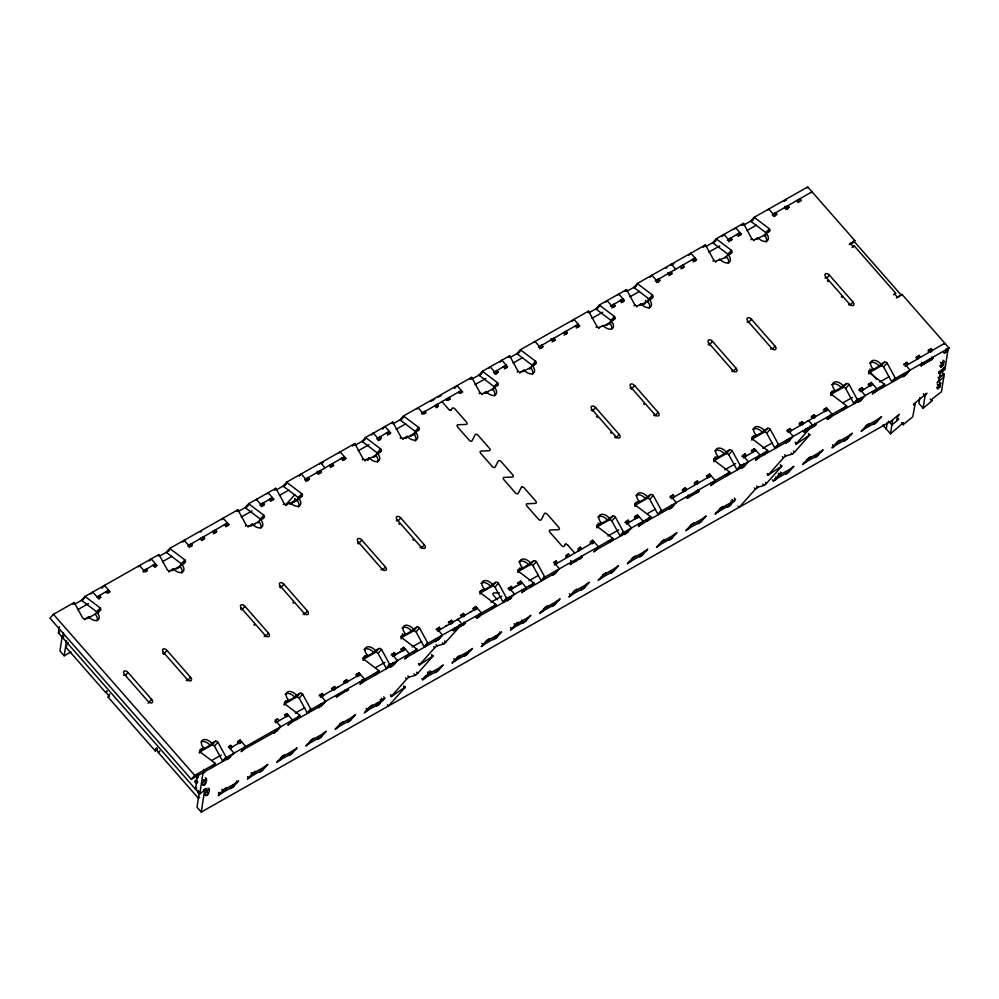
<?xml version="1.0" encoding="UTF-8"?>
<svg xmlns="http://www.w3.org/2000/svg" width="999" height="999" viewBox="0 0 999 999"><rect width="100%" height="100%" fill="white"/><g stroke="black" fill="none" stroke-linecap="round" stroke-linejoin="round"><path stroke-width="1.5" d="M796.24 444.168L810.039 434.64L794.48 452.235C791.82 455.894 786.126 454.22 783.466 457.892L768.031 475.149L781.992 465.934L766.433 483.516C763.773 487.175 758.091 485.514 755.431 489.16L739.173 507.292L738.111 506.093M897.439 416.745L899.237 414.348L890.521 421.541L201.249 812.062L204.508 790.983L206.318 788.586L199.738 794.018L58.429 632.904L59.378 626.773M62.275 635.888L59.94 650.961L64.186 655.794L70.966 651.947M63.911 636.725L62.725 637.374M62.675 637.737L63.449 632.692M64.186 655.794L66.521 640.721M67.47 642.594L66.259 642.419L67.67 644.03L68.132 642.732M66.808 645.791L65.572 646.815L105.607 692.457L106.918 690.921M157.405 748.975L155.295 750.948L108.192 697.24L108.516 695.167L109.753 694.143M155.295 750.948L155.619 748.863L156.855 747.851M199.638 797.239L198.401 798.251L158.366 752.609L159.678 751.073M197.627 782.392L196.391 783.416L194.98 781.792L196.378 779.744M198.302 777.16L197.228 778.046L195.916 775.724M196.728 788.161L195.554 788.823M195.504 789.185L197.727 774.774M200.312 792.844L199.076 793.868L197.665 792.257L198.439 790.709M199.338 792.17L197.015 807.229L201.249 812.062M199.738 794.018L202.822 774.075L205.245 771.378L203.546 769.442M886.25 428.958L887.249 422.477M882.854 425.112L890.496 433.791L892.656 419.78M896.79 420.891L897.589 415.709M901.448 422.777L903.133 424.712L903.458 422.627L890.496 433.791M919.779 397.664L918.893 403.371L923.126 408.204L931.93 400.936L932.254 398.863L941.495 391.683L944.18 374.363L941.595 371.765M923.126 408.204L925.086 395.579L926.897 393.181L913.735 404.046L913.573 405.082L915.209 403.721L912.736 416.783L903.133 424.712M936.6 387.437L937.661 388.648L938.198 385.189L940.658 383.141L939.597 381.943M938.81 381.243L940.409 370.866M940.658 383.141L940.121 386.65L939.072 385.402M942.969 360.214L944.03 361.413L943.481 364.922L942.432 363.673M938.885 372.24L939.984 373.614L944.917 369.543L947.839 350.674L946.14 348.738M938.211 385.139L940.571 383.079M449.612 409.965A2.198 1.311 41.9 0 0 450.149 410.152A2.185 1.311 42.2 0 0 451.161 410.027A2.198 1.311 41.9 0 0 451.411 409.727L452.147 408.304A2.173 1.299 41.9 0 1 454.995 408.991L466.421 422.015A2.173 1.299 41.9 0 1 466.271 424.413L457.717 424.775A2.173 1.299 41.9 0 0 457.729 427.147L469.155 440.172A2.173 1.299 41.9 0 0 472.015 440.859L475.224 434.615A2.173 1.299 41.9 0 1 475.636 434.29L476.173 434.24A2.173 1.299 41.9 0 1 478.084 435.314L489.498 448.339A2.173 1.299 41.9 0 1 489.348 450.736L480.956 451.061A2.173 1.299 41.9 0 0 480.806 453.459L492.307 466.57A2.173 1.299 41.9 0 0 495.092 467.17L498.301 460.939A2.173 1.299 41.9 0 1 500.986 461.451L512.587 474.65A2.173 1.299 41.9 0 1 513.136 475.549L513.249 476.123A2.173 1.299 41.9 0 1 512.425 477.047L504.033 477.385A2.173 1.299 41.9 0 0 503.533 479.295L515.309 492.794A2.173 1.299 41.9 0 0 518.169 493.494L521.378 487.25A2.173 1.299 41.9 0 1 522.739 486.938L523.688 487.437A2.173 1.299 41.9 0 1 524.238 487.937L535.664 500.961A2.173 1.299 41.9 0 1 535.514 503.359L526.723 503.808A2.173 1.299 41.9 0 0 526.972 506.093L538.386 519.118A2.173 1.299 41.9 0 0 541.158 519.917L544.455 513.561A2.173 1.299 41.9 0 1 547.315 514.26L558.816 527.372A2.173 1.299 41.9 0 1 558.591 529.67L550.199 530.007A2.173 1.299 41.9 0 0 550.049 532.405L561.475 545.429A2.173 1.299 41.9 0 0 564.123 546.328L565.059 544.692A2.16 1.299 42.3 0 1 566.296 544.268M458.816 627.709L445.729 642.132C443.069 645.791 437.387 644.118 434.727 647.777L419.293 665.034L433.254 655.819L417.694 673.401C415.035 677.06 409.353 675.424 406.68 679.058L391.121 696.653L405.219 687.137L403.671 686.013M293.831 502.397L296.166 499.512L289.972 503.733M432.779 656.58L431.73 655.369M459.19 624.725L460.252 625.936L461.988 624L457.754 619.168L456.993 620.017M97.253 612.812A2.173 1.299 41.9 0 0 96.666 611.813L82.005 600.724A2.173 1.299 41.9 0 1 81.556 600.287L85.027 596.403A2.173 1.299 41.9 0 0 85.489 596.84L100.15 607.929A2.173 1.299 41.9 0 1 100.387 610.214L96.891 612.2A7.592 4.545 41.9 0 1 97.74 620.154A7.592 4.545 41.9 0 1 88.699 616.833L85.19 618.818A2.173 1.299 41.9 0 1 82.617 617.869L74.538 603.034A2.173 1.299 41.9 0 0 74.176 602.547L53.434 614.31L49.95 618.194L191.259 779.295L230.569 757.03M72.877 604.008L74.176 602.547M73.664 604.008L74.538 603.034M82.005 600.724L85.489 596.84M90.884 594.105L92.745 592.032L158.903 554.545A2.173 1.299 41.9 0 1 159.266 555.032L167.345 569.867A2.173 1.299 41.9 0 0 169.93 570.816L173.426 568.831A7.592 4.545 41.9 0 0 182.467 572.152A7.592 4.545 41.9 0 0 181.618 564.185L185.127 562.2A2.173 1.299 41.9 0 0 184.877 559.927L170.217 548.826A2.173 1.299 41.9 0 1 169.755 548.401L166.284 552.285A2.173 1.299 41.9 0 0 166.733 552.709L181.393 563.811A2.173 1.299 41.9 0 1 182.03 564.972M101.823 588.324L104.433 585.402L110.09 591.858L107.755 593.181L106.344 591.57M97.577 597.477L99.326 595.541L100.737 597.152L99.001 599.088M106.356 592.832L108.679 590.247L96.99 596.865M84.328 619.792L85.19 618.818M86.963 618.768L88.699 616.833M96.666 611.813L100.15 607.929M88.137 618.106L95.142 614.135L96.891 612.2M138.349 566.833L139.51 565.534L145.155 571.977L147.49 570.654L146.079 569.043L143.469 571.965M97.777 613.124L100.387 610.214M149.45 560.864L151.199 558.916L156.843 565.359L155.107 567.307M142.869 571.341L155.432 563.748L153.396 566.008M158.391 556.006L159.266 555.032M166.733 552.709L170.217 548.826M184.091 540.397L189.96 546.59L192.308 545.267L190.896 543.656L188.936 545.841M182.567 542.095L184.665 540.559M187.687 545.953L227.522 522.914L225.2 525.499M189.098 547.564L189.96 546.59M191.433 546.241L192.308 545.267M168.843 572.027L169.93 570.816M199.962 538.998L200.824 538.036L202.235 539.647L204.583 538.324L203.159 536.7L200.924 538.985M173.426 568.831L171.691 570.766L179.87 566.133L181.618 564.185M201.373 540.609L202.235 539.647M181.393 563.811L184.877 559.927M203.059 540.022L204.583 538.324M223.064 518.319L228.933 524.525L227.622 525.973M223.277 518.069L221.753 519.78M183.379 564.148L185.127 562.2M213.287 532.042L215.247 529.857L216.658 531.468L215.347 532.929M213.449 533.766L216.658 531.468M236.738 511.038L237.837 509.827A2.173 1.299 41.9 0 1 238.187 510.314L246.266 525.149A2.173 1.299 41.9 0 0 248.851 526.098L252.36 524.113A7.592 4.545 41.9 0 0 261.388 527.435A7.592 4.545 41.9 0 0 260.539 519.48L264.048 517.494A2.173 1.299 41.9 0 0 263.798 515.209L249.138 504.12A2.173 1.299 41.9 0 1 248.689 503.683L245.205 507.567A2.173 1.299 41.9 0 0 245.654 508.004L260.314 519.093A2.173 1.299 41.9 0 1 260.839 519.917M224.313 525.199L225.175 524.238L226.598 525.849L228.933 524.525M237.312 511.288L238.187 510.314M225.724 526.81L226.598 525.849M245.654 508.004L249.138 504.12M256.181 499.55L275.799 488.311A2.173 1.299 41.9 0 1 276.161 488.811L284.24 503.633A2.173 1.299 41.9 0 0 286.813 504.582L290.322 502.597A7.592 4.545 41.9 0 0 299.363 505.919A7.592 4.545 41.9 0 0 298.514 497.964L302.01 495.979A2.173 1.299 41.9 0 0 301.773 493.706L287.113 482.604A2.173 1.299 41.9 0 1 286.651 482.167L283.167 486.051A2.173 1.299 41.9 0 0 283.629 486.488L298.289 497.589A2.173 1.299 41.9 0 1 298.951 499.075M261.014 505.007L262.974 502.822L264.385 504.433L262.05 505.756L256.393 499.313L255.744 500.037M266.995 493.906L268.082 492.682L273.738 499.138L272.864 500.099M259.765 505.119L272.327 497.527L270.005 500.112M274.275 490.01L275.799 488.311M275.075 490.022L276.161 488.811M261.176 506.73L262.05 505.756M263.087 505.881L264.385 504.433M245.392 526.123L246.266 525.149M269.118 499.812L269.992 498.851L271.403 500.462L273.738 499.138M283.629 486.488L287.113 482.604M270.529 501.423L271.403 500.462M247.977 527.072L248.851 526.098M252.36 524.113L250.612 526.048L258.791 521.416L260.539 519.48M260.314 519.093L263.798 515.209M299.25 476.111L301.211 473.926L306.855 480.369L309.203 479.045L307.779 477.435L305.394 480.107M262.737 518.943L264.048 517.494M123.676 675.474L124.538 674.5A3.259 1.948 41.9 0 1 124.176 671.091A3.259 1.948 41.9 0 1 128.047 672.514L151.598 699.362A3.259 1.948 41.9 0 1 151.973 702.784A3.259 1.948 41.9 0 1 148.089 701.36L124.538 674.5M125.437 675.424L128.047 672.514M304.57 479.732L344.405 456.68L342.095 459.265M283.366 504.607L284.24 503.633M319.705 463.973L320.691 462.887L324.925 467.719L324.163 468.568M305.994 481.343L306.855 480.369M285.402 505.169L294.83 494.655M307.455 480.981L308.104 480.257M308.329 480.019L309.203 479.045M285.951 505.556L286.813 504.582M316.845 472.777L317.719 471.803M317.445 473.051L320.055 470.479L321.466 472.09L320.604 473.064M318.269 474.388L321.466 472.09M298.289 497.589L301.773 493.706M289.76 503.871L296.765 499.9L298.514 497.964M339.086 453.059L340.172 451.848L345.829 458.291L344.305 459.99M300.274 497.914L302.01 495.979M329.957 466.058L332.143 463.636L333.554 465.247L332.679 466.221M162.637 653.396L163.511 652.422A3.259 1.948 41.9 0 1 163.137 649.013A3.259 1.948 41.9 0 1 167.02 650.436L190.559 677.297A3.259 1.948 41.9 0 1 190.934 680.706A3.259 1.948 41.9 0 1 187.063 679.283L163.511 652.422M330.344 467.544L333.554 465.247M163.536 654.32L167.02 650.436M352.547 446.029L353.196 445.304M353.421 445.054L354.72 443.606A2.173 1.299 41.9 0 1 355.082 444.093L363.161 458.916A2.173 1.299 41.9 0 0 365.746 459.865L369.243 457.879A7.592 4.545 41.9 0 0 378.284 461.201A7.592 4.545 41.9 0 0 377.435 453.246L380.931 451.261A2.173 1.299 41.9 0 0 380.694 448.988L366.034 437.887A2.173 1.299 41.9 0 1 365.572 437.45L362.1 441.333A2.173 1.299 41.9 0 0 362.55 441.77L377.21 452.872A2.173 1.299 41.9 0 1 377.834 454.033M341.208 458.978L342.07 458.004L343.481 459.615L345.829 458.291M354.208 445.067L355.082 444.093M342.62 460.589L343.481 459.615M362.55 441.77L366.034 437.887M373.077 433.329L392.694 422.09A2.173 1.299 41.9 0 1 393.057 422.577L401.136 437.412A2.173 1.299 41.9 0 0 403.708 438.361L407.217 436.363A7.592 4.545 41.9 0 0 416.258 439.685A7.592 4.545 41.9 0 0 415.397 431.73L418.906 429.745A2.173 1.299 41.9 0 0 418.668 427.472L403.996 416.371A2.173 1.299 41.9 0 1 403.546 415.934L400.062 419.817A2.173 1.299 41.9 0 0 400.524 420.254L415.184 431.356A2.173 1.299 41.9 0 1 415.834 433.004M371.553 435.027L372.202 434.29M377.697 439.023L379.87 436.588L381.281 438.199L378.946 439.523L373.289 433.079L372.639 433.816M382.592 429.133L383.241 428.396M383.454 428.159L384.977 426.461L390.634 432.904L389.548 434.115M376.66 438.886L389.223 431.293L387.187 433.554M391.82 423.064L392.694 422.09M392.182 423.551L393.057 422.577M378.072 440.497L378.946 439.523M379.545 440.147L380.194 439.41M380.407 439.173L381.281 438.199M362.287 459.89L363.161 458.916M386.014 433.591L386.888 432.617L388.299 434.228L390.634 432.904M400.524 420.254L403.996 416.371M387.425 435.202L388.299 434.228M364.872 460.839L365.746 459.865M148.114 703.246L151.598 699.362M367.882 460.227A7.592 4.545 41.9 0 1 367.507 459.827L369.243 457.879M377.21 452.872L380.694 448.988M416.945 408.991L418.106 407.692L423.751 414.135L426.086 412.812L424.675 411.201L422.065 414.11M367.507 459.827L375.686 455.194L377.435 453.246M379.408 452.959L380.931 451.261M240.572 609.24L241.433 608.279A3.259 1.948 41.9 0 1 241.071 604.87A3.259 1.948 41.9 0 1 244.942 606.293L268.494 633.141A3.259 1.948 41.9 0 1 268.856 636.55A3.259 1.948 41.9 0 1 264.985 635.127L241.433 608.279M241.683 609.927L244.942 606.293M421.466 413.499L461.301 390.447L458.978 393.044M400.262 438.374L401.136 437.412M186.189 680.244L187.063 679.283M402.847 439.323L403.708 438.361M187.3 680.931L190.559 677.297M407.217 436.363L405.482 438.311L413.661 433.678L415.397 431.73M435.04 406.293L436.95 404.245L438.361 405.856L436.625 407.804M415.184 431.356L418.668 427.472M454.458 388.536L457.067 385.614L462.712 392.058L460.377 393.381L458.966 391.77M417.819 430.956L418.906 429.745M445.929 399.575L446.69 398.726L448.101 400.337L450.449 399.013L449.026 397.402L446.416 400.324M279.533 587.175L280.407 586.201A3.259 1.948 41.9 0 1 280.032 582.792A3.259 1.948 41.9 0 1 283.903 584.215L307.455 611.063A3.259 1.948 41.9 0 1 307.829 614.472A3.259 1.948 41.9 0 1 303.958 613.049L280.407 586.201M280.644 587.849L283.903 584.215M470.092 379.071L471.615 377.372A2.173 1.299 41.9 0 1 471.978 377.859L480.057 392.694A2.173 1.299 41.9 0 0 482.629 393.643L486.138 391.658A7.592 4.545 41.9 0 0 495.179 394.98A7.592 4.545 41.9 0 0 494.318 387.013L497.827 385.027A2.173 1.299 41.9 0 0 497.589 382.754L482.917 371.653A2.173 1.299 41.9 0 1 482.467 371.228L478.983 375.112A2.173 1.299 41.9 0 0 479.445 375.537L494.105 386.638A2.173 1.299 41.9 0 1 494.767 388.136M470.891 379.071L471.978 377.859M479.445 375.537L482.917 371.653M489.023 368.144L490.184 366.858L495.841 373.301L498.176 371.978L496.765 370.367L494.368 373.027M500.137 362.175L501.873 360.227L507.529 366.67L506.218 368.132M493.556 372.652L506.118 365.06L504.083 367.332M508.503 357.068L509.59 355.856A2.173 1.299 41.9 0 1 509.94 356.343L518.019 371.178A2.173 1.299 41.9 0 0 520.604 372.127L524.113 370.142A7.592 4.545 41.9 0 0 533.154 373.464A7.592 4.545 41.9 0 0 532.292 365.509L535.801 363.524A2.173 1.299 41.9 0 0 535.564 361.238L520.891 350.149A2.173 1.299 41.9 0 1 520.442 349.712L516.958 353.596A2.173 1.299 41.9 0 0 517.407 354.033L532.08 365.122A2.173 1.299 41.9 0 1 532.654 366.121M509.078 357.317L509.94 356.343M494.967 374.263L495.841 373.301M496.216 374.163L498.176 371.978M479.183 393.668L480.057 392.694M502.909 367.357L503.771 366.383L505.194 367.994L507.529 366.67M264.123 636.101L264.985 635.127M517.407 354.033L520.891 350.149M504.32 368.968L505.194 367.994M481.768 394.617L482.629 393.643M265.235 636.775L268.494 633.141M484.84 393.107L486.138 391.658M494.105 386.638L497.589 382.754M534.128 342.432L534.989 341.471L540.646 347.914L542.981 346.591L541.57 344.98L539.61 347.165M485.427 393.019L492.582 388.961L494.318 387.013M496.965 386.001L497.827 385.027M357.455 543.019L358.329 542.045A3.259 1.948 41.9 0 1 357.967 538.636A3.259 1.948 41.9 0 1 361.838 540.059L385.389 566.908A3.259 1.948 41.9 0 1 385.751 570.317A3.259 1.948 41.9 0 1 381.88 568.893L358.329 542.045M358.354 543.943L361.838 540.059M538.361 347.265L578.196 324.225L575.874 326.81M517.157 372.152L518.019 371.178M539.772 348.876L540.646 347.914M303.084 614.023L303.958 613.049M541.683 348.039L542.981 346.591M519.73 373.102L520.604 372.127M304.195 614.71L307.455 611.063M523.026 371.353L522.889 371.79M523.239 371.116L524.113 370.142M550.636 340.322L551.51 339.348M551.835 340.135L553.846 338.024L555.257 339.635L553.958 341.084M552.047 341.933L555.257 339.635M532.08 365.122L535.564 361.238M523.901 371.216L530.556 367.445L532.292 365.509M572.215 321.328L572.877 320.604M573.089 320.367L573.963 319.393L579.607 325.836L578.309 327.285M534.278 365.222L535.801 363.524M563.96 333.366L565.921 331.181L567.332 332.792L566.033 334.24M396.428 520.941L397.29 519.967A3.259 1.948 41.9 0 1 396.928 516.558A3.259 1.948 41.9 0 1 400.799 517.981L424.35 544.83A3.259 1.948 41.9 0 1 424.725 548.251A3.259 1.948 41.9 0 1 420.841 546.828L397.29 519.967M564.123 335.09L567.332 332.792M398.189 520.891L400.799 517.981M587.637 312.113L588.511 311.139A2.173 1.299 41.9 0 1 588.861 311.638L596.94 326.461A2.173 1.299 41.9 0 0 599.525 327.41L603.034 325.424A7.592 4.545 41.9 0 0 612.075 328.746A7.592 4.545 41.9 0 0 611.213 320.791L614.722 318.806A2.173 1.299 41.9 0 0 614.485 316.533L599.812 305.432A2.173 1.299 41.9 0 1 599.363 304.995L595.879 308.878A2.173 1.299 41.9 0 0 596.328 309.315L611.001 320.417A2.173 1.299 41.9 0 1 611.513 321.228M574.987 326.523L575.861 325.549L577.272 327.16L579.607 325.836M587.999 312.6L588.861 311.638M576.398 328.134L577.272 327.16M596.328 309.315L599.812 305.432M201.211 748.963A7.592 4.545 41.9 0 0 201.885 749.812L203.634 747.864A7.592 4.545 41.9 0 1 202.772 739.909A7.592 4.545 41.9 0 1 211.813 743.231L215.322 741.246A2.173 1.299 41.9 0 1 217.907 742.195L225.986 757.03A2.173 1.299 41.9 0 0 226.336 757.517L222.852 761.4A2.173 1.299 41.9 0 1 222.502 760.913L214.423 746.078A2.173 1.299 41.9 0 0 211.838 745.129L199.176 752.309M199.5 753.096L200.362 752.135A2.173 1.299 41.9 0 1 200.125 749.849L203.634 747.864M605.631 302.247L607.08 300.624L612.737 307.068L615.072 305.744L613.661 304.133L611.912 306.081M201.885 749.812L210.077 745.179L211.813 743.231M211.838 745.129L215.322 741.246M617.607 295.292L618.768 294.006L624.425 300.449L622.901 302.148M214.423 746.078L217.907 742.195M610.451 306.431L623.001 298.838L620.978 301.099M624.962 291.333L626.485 289.635A2.173 1.299 41.9 0 1 626.835 290.122L634.914 304.945A2.173 1.299 41.9 0 0 637.499 305.894L641.008 303.908A7.592 4.545 41.9 0 0 650.049 307.23A7.592 4.545 41.9 0 0 649.188 299.275L652.697 297.29A2.173 1.299 41.9 0 0 652.447 295.017L637.787 283.916A2.173 1.299 41.9 0 1 637.337 283.479L633.853 287.362A2.173 1.299 41.9 0 0 634.303 287.799L648.975 298.901A2.173 1.299 41.9 0 1 649.625 300.237M625.973 291.096L626.835 290.122M611.863 308.042L612.737 307.068M613.761 307.205L615.072 305.744M596.078 327.435L596.94 326.461M619.805 301.136L620.666 300.162L622.077 301.773L624.425 300.449M191.259 779.295L194.73 775.411L215.484 763.661A2.173 1.299 41.9 0 0 215.035 763.224L200.362 752.135M381.006 569.867L381.88 568.893M634.303 287.799L637.787 283.916M621.216 302.747L622.077 301.773M598.651 328.384L599.525 327.41M382.779 569.83L385.389 566.908M602.272 326.273L603.034 325.424M611.001 320.417L614.485 316.533M650.149 277.185L650.799 276.448M651.023 276.211L651.885 275.237L657.542 281.681L659.877 280.357L658.466 278.746L656.293 281.169M228.996 747.314L230.732 745.379L232.155 746.99L230.407 748.925M602.822 326.498L609.477 322.727L611.213 320.791M215.035 763.224L211.551 767.107A2.173 1.299 41.9 0 1 212 767.544L215.484 763.661M613.423 320.254L614.722 318.806M237.475 742.994L240.085 740.072L245.742 746.515L241.096 751.698L244.593 749.075M222.502 760.913L225.986 757.03M239.76 743.631L240.347 742.981M240.634 742.657L241.496 741.683L229.807 748.313M655.257 281.044L695.092 257.992L692.769 260.589M228.234 758.353L227.073 759.64L234.053 753.146L228.396 746.703L230.732 745.379M670.391 265.297L671.365 264.198L675.611 269.031L674.849 269.88M634.053 305.919L634.914 304.945M656.668 282.655L657.542 281.681M419.98 547.789L420.841 546.828M658.141 282.305L658.791 281.568M659.003 281.331L659.877 280.357M636.625 306.868L637.499 305.894M421.528 547.989L424.35 544.83M667.532 274.088L668.406 273.114M639.81 305.244L641.008 303.908M668.256 274.263L670.741 271.79L672.152 273.401L671.278 274.375M242.545 750.074L277.322 730.531L280.806 726.648L275.162 720.204L277.497 718.88L278.908 720.491M285.939 700.961A7.592 4.545 41.9 0 0 286.613 701.81L288.361 699.862A7.592 4.545 41.9 0 1 287.5 691.907A7.592 4.545 41.9 0 1 296.541 695.229L300.05 693.244A2.173 1.299 41.9 0 1 302.635 694.193L310.714 709.015A2.173 1.299 41.9 0 0 311.064 709.502L307.58 713.386A2.173 1.299 41.9 0 1 307.23 712.899L299.151 698.076A2.173 1.299 41.9 0 0 296.566 697.127L283.903 704.295M668.943 275.699L672.152 273.401M284.228 705.094L285.102 704.12A2.173 1.299 41.9 0 1 284.852 701.847L288.361 699.862M644.517 303.721L649.924 299.325M648.975 298.901L652.447 295.017M640.284 305.269L647.452 301.223L649.188 299.275M688.898 255.344L689.76 254.37M689.984 254.133L690.846 253.159L696.503 259.603L694.979 261.301M650.961 299.225L652.697 297.29M286.613 701.81L294.805 697.165L296.541 695.229M680.856 267.133L682.816 264.947L684.228 266.558L682.704 268.256M296.566 697.127L300.05 693.244M274.887 721.79L277.497 718.88M681.018 268.856L684.228 266.558M275.699 722.789L288.261 715.197L286.813 716.807M299.151 698.076L302.635 694.193M703.234 247.34L703.883 246.616M704.095 246.378L705.406 244.917A2.173 1.299 41.9 0 1 705.756 245.404L713.835 260.24A2.173 1.299 41.9 0 0 716.42 261.189L719.929 259.203A7.592 4.545 41.9 0 0 728.97 262.512A7.592 4.545 41.9 0 0 728.109 254.558L731.618 252.572A2.173 1.299 41.9 0 0 731.368 250.299L716.708 239.198A2.173 1.299 41.9 0 1 716.258 238.773L712.774 242.657A2.173 1.299 41.9 0 0 713.224 243.082L727.896 254.183A2.173 1.299 41.9 0 1 728.471 255.17M691.882 260.289L692.757 259.315L694.168 260.926L696.503 259.603M704.894 246.378L705.756 245.404M285.102 715.521L286.85 713.586L292.495 720.029L287.849 725.212L291.358 722.589M693.294 261.9L694.168 260.926M274.987 731.855L273.826 733.154L277.622 730.207M713.224 243.082L716.708 239.198M225.2 789.148L226.361 787.861L224.026 789.185L218.219 795.654L221.716 793.031M722.227 236.338L722.889 235.614M723.101 235.364L723.975 234.39L729.62 240.846L731.967 239.523L730.544 237.899L728.371 240.334M231.656 787.412L230.494 788.698L232.829 787.374L238.636 780.906L235.14 783.528M289.31 723.588L322.14 705.144L325.624 701.261L319.967 694.817L319.093 695.791M734.215 229.395L735.664 227.772L741.308 234.216L740.446 235.19M299.762 715.222L296.278 719.105A2.173 1.299 41.9 0 1 296.728 719.542L300.212 715.659A2.173 1.299 41.9 0 0 299.762 715.222L285.102 704.12M727.347 240.197L739.897 232.605L737.874 234.877M741.633 225.349L743.381 223.401A2.173 1.299 41.9 0 1 743.731 223.888L751.81 238.724A2.173 1.299 41.9 0 0 754.395 239.673L757.904 237.687A7.592 4.545 41.9 0 0 766.932 241.009A7.592 4.545 41.9 0 0 766.083 233.042L769.592 231.056A2.173 1.299 41.9 0 0 769.342 228.783L754.682 217.682A2.173 1.299 41.9 0 1 754.233 217.258L750.749 221.141A2.173 1.299 41.9 0 0 751.198 221.566L765.858 232.667A2.173 1.299 41.9 0 1 766.52 234.315M320.13 695.916L322.302 693.493L323.713 695.104L348.164 681.256M742.432 225.349L743.731 223.888M320.504 697.402L323.813 695.054L322.19 696.803M728.758 241.808L729.62 240.846M307.23 712.899L310.714 709.015M731.093 240.484L731.967 239.523M250.949 776.485L247.44 779.095L253.247 772.627L255.582 771.303L254.42 772.602M712.974 261.201L713.835 260.24M736.688 234.902L737.562 233.928L738.973 235.539L741.308 234.216M331.368 688.835L334.578 686.538L335.989 688.149L338.424 686.775M751.198 221.566L754.682 217.682M332.18 689.21L334.578 686.538M738.111 236.513L738.973 235.539M715.546 262.15L716.42 261.189M332.779 690.446L333.654 689.472L332.242 687.861M260.876 770.853L259.715 772.14L262.063 770.816L267.857 764.347L264.36 766.97M718.943 260.289L719.929 259.203M334.253 690.097L335.989 688.149M362.899 658.104L367.282 655.144A7.592 4.545 41.9 0 1 366.421 647.19A7.592 4.545 41.9 0 1 375.462 650.511L378.971 648.526A2.173 1.299 41.9 0 1 381.556 649.475L389.635 664.31A2.173 1.299 41.9 0 0 389.985 664.797L386.501 668.681A2.173 1.299 41.9 0 1 386.151 668.194L378.072 653.358A2.173 1.299 41.9 0 0 375.487 652.409L363.137 659.402M319.792 706.468L318.644 707.767L322.427 704.819M323.301 703.858L322.714 704.495M324.163 702.884L323.589 703.533M325.037 701.91L324.463 702.559M364.56 655.806A7.592 4.545 41.9 0 0 365.534 657.092L367.282 655.144M343.444 681.992L346.653 679.695L348.064 681.306L360.339 674.35L358.891 675.973M363.149 660.376L364.023 659.415A2.173 1.299 41.9 0 1 363.773 657.13M727.896 254.183L731.368 250.299M344.268 682.367L346.653 679.695M719.717 260.264L726.373 256.506L728.109 254.558M767.619 210.302L768.78 209.003L774.437 215.459L776.772 214.123L775.361 212.512L772.964 215.185M730.094 254.27L731.618 252.572M365.534 657.092L373.726 652.459L375.462 650.511M346.765 682.767L348.064 681.306M591.246 410.564L592.12 409.59A3.259 1.948 41.9 0 1 591.745 406.181A3.259 1.948 41.9 0 1 595.629 407.604L619.18 434.453A3.259 1.948 41.9 0 1 619.542 437.862A3.259 1.948 41.9 0 1 615.671 436.438L592.12 409.59M375.487 652.409L378.971 648.526M355.719 675.037L358.928 672.739L364.585 679.183L359.94 684.365L363.436 681.743L361.738 679.807M592.582 411.001L595.629 407.604M280.17 759.927L276.673 762.537L282.467 756.068L284.815 754.745L283.654 756.043M356.968 674.924L358.928 672.739M357.13 676.648L358.004 675.674L356.593 674.063M378.072 653.358L381.556 649.475M772.152 214.81L811.987 191.771L811.113 192.732M750.936 239.698L751.81 238.724M290.11 754.295L288.948 755.594L291.283 754.257L297.078 747.789L293.581 750.411M345.167 689.834L346.491 691.345L348.589 689.31L336.413 696.977L339.098 694.58M773.563 216.421L774.437 215.459M774.812 216.308L776.772 214.123M753.521 240.647L754.395 239.673M784.427 207.854L785.289 206.893M756.48 239.261L757.904 237.687M400.874 636.588L405.257 633.641A7.592 4.545 41.9 0 1 404.395 625.674A7.592 4.545 41.9 0 1 413.436 628.995L416.945 627.01A2.173 1.299 41.9 0 1 419.53 627.959L427.609 642.794A2.173 1.299 41.9 0 0 427.959 643.281L424.475 647.165A2.173 1.299 41.9 0 1 424.125 646.678L416.046 631.843A2.173 1.299 41.9 0 0 413.461 630.893L401.111 637.886M784.889 208.254L787.637 205.569L789.048 207.18L787.961 208.391M360.04 681.867L361.388 682.742M362.262 681.78L361.675 682.429M363.137 680.806L362.55 681.455M363.998 679.832L363.424 680.481M402.26 633.853A7.592 4.545 41.9 0 0 403.509 635.576L405.257 633.641M785.838 209.465L789.048 207.18M401.123 638.861L401.985 637.899A2.173 1.299 41.9 0 1 401.748 635.626M765.858 232.667L769.342 228.783M787.087 209.365L787.736 208.629M756.668 239.335L764.347 234.99L766.083 233.042M806.58 188.224L807.741 186.938L854.844 240.634L852.459 243.306M309.39 743.368L305.894 745.991L311.7 739.51L314.036 738.186L312.874 739.485M768.506 232.28L769.592 231.056M403.509 635.576L411.7 630.943L413.436 628.995M797.314 201.386L799.712 198.726L801.123 200.337L800.249 201.298M391.183 654.944L394.393 652.659L395.804 654.27L394.28 655.968M630.207 388.486L631.081 387.512A3.259 1.948 41.9 0 1 630.719 384.103A3.259 1.948 41.9 0 1 634.59 385.527L658.141 412.375A3.259 1.948 41.9 0 1 658.503 415.784A3.259 1.948 41.9 0 1 654.632 414.36L631.081 387.512M413.461 630.893L416.945 627.01M392.207 655.082L394.393 652.659M375.199 674.387L378.683 670.504A2.173 1.299 41.9 0 1 379.133 670.941L375.649 674.824A2.173 1.299 41.9 0 0 375.199 674.387L374.288 673.701M797.914 202.622L801.123 200.337M631.331 389.173L634.59 385.527M319.33 737.737L318.169 739.035L320.504 737.712L326.311 731.231L322.814 733.853M392.595 656.555L405.157 648.963L404.283 649.937M416.046 631.843L419.53 627.959M400.537 649.65L403.733 647.352L409.39 653.796L404.745 658.978L408.241 656.355M401.561 649.787L403.733 647.352M386.151 668.194L389.635 664.31M401.948 651.261L402.809 650.287L401.398 648.676M403.409 650.911L403.996 650.262M389.023 664.997L390.721 666.92L391.883 665.634L390.184 663.698M390.721 666.92L394.505 663.985M395.379 663.011L394.805 663.661M396.253 662.037L395.666 662.687M397.127 661.063L396.541 661.713M361.101 683.066L394.218 664.31L397.702 660.426L417.107 649.425A2.173 1.299 41.9 0 0 416.658 649L401.985 637.899M338.611 726.81L335.115 729.432L340.921 722.951L343.256 721.628L342.095 722.926M348.551 721.178L347.39 722.477L349.725 721.153L355.532 714.672L352.035 717.294M404.845 656.48L406.206 657.354M407.068 656.393L406.493 657.03M407.942 655.419L407.355 656.068M408.816 654.445L408.229 655.094M412.25 652.185L413.174 652.884L416.658 649M417.107 649.425L413.623 653.309A2.173 1.299 41.9 0 0 413.174 652.884M435.989 629.557L439.198 627.272L440.609 628.883L439.735 629.845M437.025 629.695L439.198 627.272M437.4 631.168L477.235 608.129L475.786 609.74M424.125 646.678L427.609 642.794M371.316 706.368L372.477 705.069L370.142 706.393L364.335 712.874L367.832 710.252L366.146 708.316M448.264 622.602L451.473 620.317L452.884 621.927L454.095 621.228M614.797 437.412L615.671 436.438M449.075 622.976L451.473 620.317M615.908 438.099L619.18 434.453M449.675 624.213L450.549 623.251L449.138 621.64M375.549 704.707L376.611 705.918L377.772 704.62L376.71 703.408M383.691 696.915L384.752 698.114L381.256 700.736L380.194 699.525M452.884 621.927L451.148 623.863L452.06 623.351M479.795 591.883L484.178 588.923A7.592 4.545 41.9 0 1 483.316 580.968A7.592 4.545 41.9 0 1 492.357 584.29L495.866 582.292A2.173 1.299 41.9 0 1 498.451 583.241L506.53 598.076A2.173 1.299 41.9 0 0 506.88 598.563L503.396 602.447A2.173 1.299 41.9 0 1 503.046 601.96L494.967 587.125A2.173 1.299 41.9 0 0 492.382 586.176L480.032 593.181M376.611 705.918L378.946 704.595L384.752 698.114M434.465 640.334L435.527 641.533L436.688 640.247L435.626 639.035M435.527 641.533L439.323 638.598M440.184 637.624L439.61 638.274M441.058 636.65L440.484 637.3M441.933 635.676L441.346 636.326M405.906 657.679L439.036 638.923L442.507 635.039L436.863 628.596M481.755 590.022A7.592 4.545 41.9 0 0 482.43 590.859L484.178 588.923M460.339 615.759L463.548 613.473L464.96 615.084L463.436 616.783M480.044 594.155L480.906 593.181A2.173 1.299 41.9 0 1 480.669 590.909M461.376 615.896L463.548 613.473M482.43 590.859L490.621 586.226L492.357 584.29M708.141 344.33L709.015 343.356A3.259 1.948 41.9 0 1 708.641 339.947A3.259 1.948 41.9 0 1 712.512 341.371L736.063 368.231A3.259 1.948 41.9 0 1 736.438 371.64A3.259 1.948 41.9 0 1 732.567 370.217L709.015 343.356M492.382 586.176L495.866 582.292M472.614 608.816L475.824 606.518L481.481 612.961L476.835 618.131L475.774 616.932M709.04 345.254L712.512 341.371M452.584 629.432L453.646 630.644L465.484 623.089L453.284 630.731L455.681 628.521M473.651 608.94L475.824 606.518M474.026 610.426L474.9 609.452L473.489 607.842M494.967 587.125L498.451 583.241M464.06 621.965L465.122 623.176L463.386 625.124L462.325 623.913M653.758 415.334L654.632 414.36M654.869 416.021L658.141 412.375M517.769 570.367L522.152 567.407A7.592 4.545 41.9 0 1 521.291 559.452A7.592 4.545 41.9 0 1 530.332 562.774L533.841 560.789A2.173 1.299 41.9 0 1 536.413 561.738L544.492 576.56A2.173 1.299 41.9 0 0 544.855 577.047L541.371 580.931A2.173 1.299 41.9 0 1 541.021 580.444L532.942 565.621A2.173 1.299 41.9 0 0 530.357 564.672L518.006 571.665M476.935 615.634L478.284 616.52M479.158 615.546L478.571 616.196M480.019 614.572L479.445 615.222M480.894 613.611L480.319 614.248M519.43 568.069A7.592 4.545 41.9 0 0 520.404 569.343L522.152 567.407M518.019 572.639L518.881 571.665A2.173 1.299 41.9 0 1 518.643 569.393M421.728 678.546L422.789 679.757L428.583 673.289L430.931 671.965L429.87 670.754M476.835 618.131L480.332 615.521L479.008 614.01M422.789 679.757L426.286 677.135L425.224 675.923M430.931 671.965L429.77 673.251L428.708 672.04M520.404 569.343L528.583 564.71L530.332 562.774M508.079 588.723L511.276 586.425L512.699 588.036L510.951 589.972M747.102 322.252L747.976 321.291A3.259 1.948 41.9 0 1 747.614 317.869A3.259 1.948 41.9 0 1 751.485 319.293L775.037 346.154A3.259 1.948 41.9 0 1 775.399 349.563A3.259 1.948 41.9 0 1 771.528 348.139L747.976 321.291M530.357 564.672L533.841 560.789M508.891 589.098L511.276 586.425M492.095 608.166L495.579 604.283A2.173 1.299 41.9 0 1 496.028 604.72L492.544 608.603A2.173 1.299 41.9 0 0 492.095 608.166L491.183 607.467M748.651 322.452L751.485 319.293M436.226 671.503L435.064 672.802L437.4 671.478L443.206 665.009L439.697 667.619M509.49 590.334L522.04 582.742L520.891 584.028M532.942 565.621L536.413 561.738M517.42 583.428L520.629 581.131L526.286 587.574L521.64 592.744L525.137 590.134M518.244 583.791L520.629 581.131M503.046 601.96L506.53 598.076M518.843 585.039L519.705 584.065L518.294 582.454M505.919 598.763L507.617 600.699L508.778 599.4L507.08 597.464M507.617 600.699L514.597 594.193L508.941 587.749M458.991 656.693L460.152 655.406L457.817 656.73L452.01 663.199L455.507 660.576L453.808 658.653M465.447 654.957L464.285 656.243L466.62 654.919L472.427 648.451L468.931 651.073M530.069 586.65L533.553 582.767A2.173 1.299 41.9 0 1 534.003 583.204L530.519 587.087A2.173 1.299 41.9 0 0 530.069 586.65L529.145 585.951M554.345 562.974L556.093 561.038L557.504 562.649M554.295 564.947L594.13 541.895L593.256 542.869M541.021 580.444L544.492 576.56M488.211 640.134L489.373 638.848L487.037 640.172L481.231 646.64L484.727 644.018M731.693 371.178L732.567 370.217M565.759 556.992L568.369 554.083L569.78 555.694M732.804 371.865L736.063 368.231M494.667 638.398L493.506 639.685L495.841 638.361L501.648 631.892L498.151 634.515M596.69 525.649L601.073 522.689A7.592 4.545 41.9 0 1 600.212 514.735A7.592 4.545 41.9 0 1 609.253 518.056L612.762 516.071A2.173 1.299 41.9 0 1 615.334 517.02L623.413 531.843A2.173 1.299 41.9 0 0 623.776 532.342L620.292 536.226A2.173 1.299 41.9 0 1 619.942 535.726L611.863 520.904A2.173 1.299 41.9 0 0 609.278 519.955L596.927 526.948M553.583 574.013L552.422 575.312L554.757 573.988L559.403 568.806L553.758 562.362L556.093 561.038M849.3 244.256L854.844 240.634M598.126 522.989A7.592 4.545 41.9 0 0 599.325 524.637L601.073 522.689M596.94 527.922L597.802 526.948A2.173 1.299 41.9 0 1 597.564 524.675M577.834 550.149L580.444 547.24L581.855 548.851M578.758 551.023L579.52 550.174L578.109 548.563L580.444 547.24M599.325 524.637L607.504 519.992L609.253 518.056M852.122 247.477L854.17 245.841L895.616 293.107L894.53 294.318M825.037 278.109L825.911 277.135A3.259 1.948 41.9 0 1 825.536 273.726A3.259 1.948 41.9 0 1 829.407 275.15L852.959 301.998A3.259 1.948 41.9 0 1 853.333 305.407A3.259 1.948 41.9 0 1 849.45 303.983L825.911 277.135M853.296 246.815L854.17 245.841M609.278 519.955L612.762 516.071M826.585 278.296L829.407 275.15M513.961 627.472L510.452 630.082L516.258 623.613L518.593 622.29L517.432 623.588M570.529 564.41L572.277 562.474L582.38 556.855L570.229 564.535L572.277 562.474L570.579 560.539M590.109 543.194L592.719 540.284L598.364 546.728L593.731 551.91L597.227 549.288M575.399 561.65L577.147 559.715M611.863 520.904L615.334 517.02M592.395 543.843L592.969 543.194M523.888 621.84L522.727 623.126L525.062 621.803L530.869 615.334L527.372 617.956M580.282 558.891L582.017 556.955L581.218 556.043M770.654 349.113L771.528 348.139M772.427 349.063L775.037 346.154M634.665 504.133L639.035 501.173A7.592 4.545 41.9 0 1 638.186 493.219A7.592 4.545 41.9 0 1 647.227 496.54L650.724 494.555A2.173 1.299 41.9 0 1 653.309 495.504L661.388 510.339A2.173 1.299 41.9 0 0 661.75 510.826L658.266 514.71A2.173 1.299 41.9 0 1 657.904 514.223L649.825 499.388A2.173 1.299 41.9 0 0 647.252 498.439L634.902 505.432M636.463 502.06A7.592 4.545 41.9 0 0 637.3 503.121L639.035 501.173M634.902 506.406L635.776 505.444A2.173 1.299 41.9 0 1 635.539 503.159M543.181 610.913L539.685 613.523L545.479 607.055L547.827 605.731L546.665 607.03M637.3 503.121L645.479 498.489L647.227 496.54M624.962 522.489L628.171 520.192L629.582 521.803L628.496 523.026M647.252 498.439L650.724 494.555M625.786 522.864L628.171 520.192M608.99 541.933L612.474 538.049A2.173 1.299 41.9 0 1 612.924 538.486L609.44 542.37A2.173 1.299 41.9 0 0 608.99 541.933L608.066 541.246M553.109 605.282L551.947 606.58L554.295 605.244L560.089 598.776L556.593 601.398M626.385 524.1L638.935 516.508L637.487 518.131M649.825 499.388L653.309 495.504M634.315 517.195L637.524 514.897L643.181 521.341L638.536 526.523L642.032 523.901M634.914 517.807L637.524 514.897M619.942 535.726L623.413 531.843M635.726 518.806L636.6 517.832L635.189 516.221M622.814 532.529L624.512 534.465L625.674 533.179M575.886 590.471L577.047 589.173L574.712 590.496L568.906 596.965L572.402 594.355M582.342 588.723L581.181 590.022L583.516 588.698L589.323 582.217L585.814 584.84M646.965 520.417L650.436 516.533A2.173 1.299 41.9 0 1 650.898 516.97L647.414 520.854A2.173 1.299 41.9 0 0 646.965 520.417L646.041 519.73M669.78 497.102L672.989 494.805L674.4 496.416L672.876 498.114M670.804 497.24L672.989 494.805M671.191 498.713L711.026 475.674L709.864 476.96M657.904 514.223L661.388 510.339M601.623 577.797L598.126 580.419L603.933 573.938L606.268 572.614L605.107 573.913M682.055 490.147L685.264 487.849L686.675 489.46L684.927 491.408M848.588 304.957L849.45 303.983M682.866 490.521L685.264 487.849M850.137 305.157L852.959 301.998M683.466 491.758L684.327 490.796L682.916 489.185M611.563 572.165L610.401 573.463L612.737 572.14L618.543 565.659L615.047 568.281M713.586 459.415L717.956 456.468A7.592 4.545 41.9 0 1 717.107 448.501A7.592 4.545 41.9 0 1 726.148 451.823L729.657 449.837A2.173 1.299 41.9 0 1 732.23 450.786L740.309 465.621A2.173 1.299 41.9 0 0 740.671 466.108L737.187 469.992A2.173 1.299 41.9 0 1 736.825 469.505L728.746 454.67A2.173 1.299 41.9 0 0 726.173 453.721L713.823 460.714M670.479 507.792L669.318 509.078L671.653 507.754L676.298 502.572L670.641 496.128M694.13 483.304L697.339 481.006L698.751 482.617L697.439 484.078M715.022 456.768A7.592 4.545 41.9 0 0 716.221 458.404L717.956 456.468M713.823 461.7L714.697 460.726A2.173 1.299 41.9 0 1 714.46 458.454M694.73 483.928L697.339 481.006M716.221 458.404L724.4 453.771L726.148 451.823M726.173 453.721L729.657 449.837M706.405 476.348L709.615 474.063L715.259 480.507L710.626 485.676L714.123 483.066M630.844 561.238L627.347 563.861L633.154 557.38L635.489 556.056L634.328 557.355M707.866 475.999L709.615 474.063M707.816 477.959L708.691 476.998L707.267 475.387M728.746 454.67L732.23 450.786M640.784 555.606L639.622 556.905L641.957 555.581L647.764 549.1L644.268 551.723M751.56 437.912L755.931 434.952A7.592 4.545 41.9 0 1 755.082 426.998A7.592 4.545 41.9 0 1 764.11 430.319L767.619 428.321A2.173 1.299 41.9 0 1 770.204 429.27L778.283 444.105A2.173 1.299 41.9 0 0 778.633 444.592L775.162 448.476A2.173 1.299 41.9 0 1 774.799 447.989L766.72 433.154A2.173 1.299 41.9 0 0 764.135 432.205L751.797 439.21M753.358 435.826A7.592 4.545 41.9 0 0 754.195 436.888L755.931 434.952M751.797 440.184L752.672 439.21A2.173 1.299 41.9 0 1 752.422 436.938M660.077 544.68L656.568 547.302L662.374 540.821L664.71 539.497L663.548 540.796M754.195 436.888L762.374 432.255L764.11 430.319M741.857 456.268L745.067 453.971L746.478 455.581L745.179 457.03M764.135 432.205L767.619 428.321M742.669 456.643L745.067 453.971M725.886 475.711L729.357 471.828A2.173 1.299 41.9 0 1 729.819 472.252L726.335 476.136A2.173 1.299 41.9 0 0 725.886 475.711L724.962 475.012M670.004 539.048L668.843 540.347L671.191 539.023L676.985 532.554L673.488 535.164M743.268 457.879L755.831 450.287L754.957 451.248M766.72 433.154L770.204 429.27M751.211 450.961L754.42 448.676L760.077 455.119L755.431 460.289L758.928 457.667M752.247 451.098L754.42 448.676M736.825 469.505L740.309 465.621M893.581 294.742L895.616 293.107M752.622 452.572L753.496 451.61L752.085 450M740.871 465.01L742.569 466.945L741.408 468.244L743.743 466.92L748.388 461.738L742.732 455.294M689.298 528.121L685.801 530.744L691.595 524.275L693.943 522.952L692.782 524.238M896.403 297.964L901.947 294.343L949.05 348.039L944.405 353.221L943.343 352.01M901.073 295.317L901.947 294.343M699.225 522.489L698.076 523.788L700.411 522.465L706.206 515.996L702.709 518.606M763.848 454.195L767.332 450.312A2.173 1.299 41.9 0 1 767.781 450.749L764.31 454.632A2.173 1.299 41.9 0 0 763.848 454.195L762.936 453.496M786.675 430.881L789.872 428.583L791.295 430.194L789.547 432.13M787.699 431.006L789.872 428.583M788.086 432.492L827.921 409.44L826.473 411.064M774.799 447.989L778.283 444.105M718.518 511.563L715.022 514.185L720.828 507.717L723.164 506.393L722.002 507.679M798.938 423.926L802.147 421.628L803.571 423.239L801.822 425.174M799.974 424.051L802.147 421.628M800.361 425.537L801.223 424.563L799.812 422.952M726.236 506.018L727.297 507.23L728.458 505.931L727.397 504.732M734.377 498.226L735.439 499.438L731.942 502.047L730.881 500.849M830.481 393.194L834.852 390.234A7.592 4.545 41.9 0 1 834.003 382.28A7.592 4.545 41.9 0 1 843.044 385.602L846.54 383.616A2.173 1.299 41.9 0 1 849.125 384.565L857.204 399.388A2.173 1.299 41.9 0 0 857.567 399.875L854.083 403.758A2.173 1.299 41.9 0 1 853.72 403.271L845.641 388.449A2.173 1.299 41.9 0 0 843.069 387.5L830.718 394.493M727.297 507.23L729.632 505.906L735.439 499.438M785.152 441.645L786.213 442.857L787.374 441.558L786.313 440.347M786.213 442.857L788.548 441.533L793.194 436.351L787.537 429.907M832.279 391.108A7.592 4.545 41.9 0 0 833.116 392.182L834.852 390.234M811.026 417.082L814.235 414.785L815.646 416.396L814.123 418.094M830.718 395.467L831.593 394.493A2.173 1.299 41.9 0 1 831.343 392.22M807.679 421.328L808.441 420.479L812.674 425.312L810.938 427.247L809.877 426.049M812.274 416.97L814.235 414.785M833.116 392.182L841.295 387.537L843.044 385.602M843.069 387.5L846.54 383.616M823.301 410.127L826.51 407.829L832.155 414.273L827.509 419.455L826.46 418.244M824.55 410.015L826.51 407.829M824.712 411.738L825.574 410.764L824.163 409.153M845.641 388.449L849.125 384.565M868.456 371.678L872.826 368.718A7.592 4.545 41.9 0 1 871.977 360.764A7.592 4.545 41.9 0 1 881.006 364.086L884.515 362.1A2.173 1.299 41.9 0 1 887.1 363.049L895.179 377.872A2.173 1.299 41.9 0 0 895.529 378.371L892.057 382.255A2.173 1.299 41.9 0 1 891.695 381.755L883.615 366.933A2.173 1.299 41.9 0 0 881.031 365.984L868.693 372.977M869.879 369.018A7.592 4.545 41.9 0 0 871.091 370.666L872.826 368.718M868.693 373.951L869.567 372.977A2.173 1.299 41.9 0 1 869.317 370.704M772.402 479.857L773.463 481.068L779.27 474.6L781.605 473.276L780.544 472.065M827.509 419.455L831.018 416.833L829.682 415.322M773.463 481.068L776.96 478.446L775.636 476.948M781.605 473.276L780.444 474.562L779.382 473.364M871.091 370.666L879.27 366.021L881.006 364.086M858.753 390.035L861.962 387.737L863.373 389.348L861.85 391.046M881.031 365.984L884.515 362.1M859.565 390.409L861.962 387.737M842.769 409.478L846.253 405.594A2.173 1.299 41.9 0 1 846.715 406.031L843.231 409.915A2.173 1.299 41.9 0 0 842.769 409.478L841.857 408.791M786.9 472.827L785.738 474.113L788.074 472.789L793.88 466.321L790.384 468.943M860.164 391.645L872.726 384.053L871.852 385.027M883.615 366.933L887.1 363.049M868.106 384.74L871.315 382.442L876.96 388.886L872.327 394.068L875.823 391.446M868.918 385.114L871.315 382.442M853.72 403.271L857.204 399.388M869.517 386.351L870.391 385.377L868.98 383.766M870.991 385.989L871.565 385.352M856.605 400.075L858.291 402.01L859.452 400.711L857.766 398.788M858.291 402.01L860.639 400.686L865.271 395.504L859.627 389.061M806.193 461.9L802.684 464.51L808.491 458.042L810.826 456.718L809.665 458.017M816.121 456.268L814.959 457.554L817.307 456.231L823.101 449.762L819.605 452.385M880.743 387.962L884.227 384.078A2.173 1.299 41.9 0 1 884.677 384.515L881.205 388.399A2.173 1.299 41.9 0 0 880.743 387.962L879.832 387.275M903.558 364.647L906.767 362.35L908.178 363.961L907.092 365.172M904.595 364.785L906.767 362.35M904.982 366.258L944.817 343.206L943.943 344.18M891.695 381.755L895.179 377.872M838.898 441.458L840.059 440.159L837.711 441.483L831.917 447.952L835.414 445.342M915.833 357.692L919.043 355.394L920.454 357.005M916.657 358.067L919.043 355.394M917.244 359.303L918.118 358.329L916.707 356.718M845.354 439.71L844.192 441.009L846.528 439.672L852.334 433.204L848.825 435.826M902.047 375.412L903.108 376.623L904.27 375.324L903.208 374.126M903.108 376.623L905.444 375.299L910.089 370.117L904.432 363.673M927.921 350.849L931.118 348.551L932.542 350.162L930.793 352.11M928.733 351.223L931.118 348.551M864.635 428.783L861.138 431.406L866.945 424.925L869.28 423.601L868.119 424.9M874.575 423.151L873.413 424.45L875.748 423.126L881.555 416.645L878.059 419.268M944.405 353.221L947.839 350.674M397.415 660.751L392.045 653.983M510.826 598.401L510.052 596.865M522.514 591.783L555.919 572.689M58.429 632.904L59.665 631.892M105.607 692.457L106.843 691.445M108.192 697.24L109.428 696.216M158.366 752.609L159.603 751.585M195.804 776.435L196.741 775.674M198.614 775.986L197.377 777.01L196.241 775.699M194.98 781.792L196.216 780.781M197.627 781.48L196.553 782.367L195.142 780.756M850.012 244.468L853.958 241.209L901.061 294.917L898.101 297.352M199.4 792.694L197.827 791.22M944.03 361.413L941.558 363.461C937.025 372.802 948.138 360.364 941.021 366.92L939.959 365.709M945.354 366.783L938.773 372.215L938.61 373.251L940.246 371.903M939.584 373.139L944.517 369.056L943.818 368.156M938.111 377.272L938.835 377.997L943.768 373.926M944.18 374.363L938.91 378.072M883.266 425.562L884.502 424.538M938.973 380.194L937.162 382.592L943.743 377.16M896.952 419.855L898.601 418.494L898.438 419.543L891.857 424.975L888.461 421.103M937.661 388.648L940.121 386.601L937.811 388.698M443.931 643.743L445.741 642.12L444.68 640.908M757.379 487.45L755.419 489.173L754.37 487.949M201.336 538.698L202.035 538.299M318.231 472.465L320.754 471.041M408.903 677.172L407.954 675.898M256.393 499.313L248.689 503.683M373.289 433.079L365.572 437.45M85.027 596.403L92.745 592.032L98.401 598.476L100.737 597.152M169.755 548.401L237.837 509.827M286.651 482.167L354.72 443.606M403.546 415.934L471.615 377.372M482.467 371.228L509.59 355.856M520.442 349.712L588.511 311.139M599.363 304.995L626.485 289.635M637.337 283.479L705.406 244.917M716.258 238.773L743.381 223.401M754.233 217.258L807.741 186.938M200.225 532.092L201.448 531.406M321.99 463.099L323.214 462.412M430.969 401.361L434.627 399.288M438.274 397.215L439.185 396.703M440.109 396.178L441.046 395.729M665.971 268.207L666.895 267.695M671.153 265.284L672.065 264.76M672.976 264.248L673.888 263.724M784.09 201.298L786.525 199.912M74.75 604.133L82.867 599.537M159.528 556.106L168.931 550.786M238.386 511.426L247.864 506.056M276.423 489.872L285.814 484.552M355.282 445.192L364.76 439.822M393.319 423.651L402.709 418.319M472.177 378.971L481.655 373.601M510.214 357.417L519.605 352.098M589.073 312.737L598.551 307.367M627.11 291.184L636.5 285.864M705.956 246.516L715.671 241.009M743.993 224.962L753.396 219.643M435.214 406.193L437.649 404.807M668.993 273.738L669.917 273.214M785.888 207.505L787.712 206.468M77.647 609.727L88.461 603.608M162.412 561.7L171.903 556.331M241.271 517.02L252.11 510.889M279.308 495.479L288.786 490.109M358.166 450.799L369.006 444.655M396.203 429.245L405.681 423.876M475.062 384.565L485.901 378.434M513.099 363.024L522.577 357.642M591.957 318.344L602.784 312.2M629.994 296.79L639.472 291.421M708.84 252.11L719.68 245.979M746.877 230.557L756.368 225.187M773.738 215.347L774.987 214.648M156.843 565.359L154.508 566.683L153.097 565.072M438.361 405.856L436.026 407.18L434.615 405.569M176.573 568.955L179.108 567.519M253.908 525.137L254.857 524.6M257.717 522.989L258.666 522.452M290.934 504.158L291.883 503.621M296.628 500.936L297.59 500.399M373.651 457.292L376.511 455.681M410.676 436.326L411.625 435.776M412.575 435.239L413.524 434.702M414.473 434.165L415.422 433.628M486.75 393.219L487.699 392.682M492.445 389.997L493.394 389.448M529.47 369.018L530.419 368.481M606.493 325.374L607.442 324.837M608.391 324.3L609.34 323.763M610.289 323.226L611.238 322.689M643.518 304.395L644.467 303.858M647.315 302.247L648.264 301.71M725.286 258.067L726.236 257.53M764.21 236.026L766.108 234.94M240.085 740.072L237.75 741.395L239.161 743.006M286.85 713.586L284.503 714.909L285.926 716.52M319.967 694.817L322.302 693.493M568.369 554.083L566.021 555.407L567.444 557.017M592.719 540.284L590.384 541.608L591.795 543.219M397.115 653.521L397.852 653.109M399.313 652.272L400.037 651.86M401.498 651.036L402.235 650.624M445.579 626.061L446.79 625.374M469.93 612.262L471.153 611.575M514.01 587.287L514.735 586.875M516.196 586.051L516.933 585.639M211.825 760.414L221.291 755.044M295.242 713.149L304.72 707.779M375.449 667.707L384.94 662.337M412.137 646.915L421.615 641.545M490.996 602.247L501.823 596.103M529.033 580.694L538.511 575.324M607.892 536.013L618.718 529.87M647.277 513.698L655.406 509.09M724.774 469.78L735.614 463.648M762.811 448.239L772.302 442.869M843.031 402.784L852.509 397.415M879.707 382.005L889.185 376.635M226.336 757.517L300.212 715.659M311.064 709.502L379.133 670.941M389.985 664.797L397.702 660.426M427.959 643.281L496.028 604.72M506.88 598.563L534.003 583.204M544.855 577.047L612.924 538.486M623.776 532.342L650.898 516.97M661.75 510.826L729.819 472.252M740.671 466.108L767.781 450.749M778.633 444.592L846.715 406.031M857.567 399.875L884.677 384.515M895.529 378.371L949.05 348.039M348.226 689.41L338.486 694.929L336.75 696.865L335.689 695.666M477.997 616.845L511.113 598.076M594.892 550.611L628.009 531.855L626.947 530.644M624.512 534.465L626.848 533.141L631.493 527.971L625.836 521.515M266.696 765.646L252.085 773.925L251.024 772.714M281.306 757.367L295.929 749.088M310.539 740.808L325.15 732.529M339.76 724.25L354.37 715.971M368.981 707.692L383.591 699.412M427.435 674.575L442.045 666.296M456.655 658.016L471.266 649.737M485.876 641.47L500.487 633.191L499.425 631.98M529.707 616.633L515.097 624.912L514.035 623.701M544.318 608.354L558.928 600.074M573.551 591.795L588.161 583.516M602.772 575.237L617.382 566.957M631.992 558.678L646.603 550.399M661.213 542.12L675.824 533.841M690.434 525.561L705.057 517.282M719.667 509.003L734.277 500.724M778.109 475.899L792.719 467.619M807.329 459.34L821.94 451.061M836.55 442.782L851.173 434.503M865.783 426.223L880.394 417.944M263.224 769.53L248.601 777.809L247.552 776.598M277.834 761.25L292.445 752.971M307.055 744.692L321.666 736.413M336.276 728.134L350.886 719.854M365.497 711.575L380.107 703.296M423.951 678.458L438.561 670.179M453.171 661.9L467.782 653.621M482.392 645.354L497.002 637.075L495.941 635.864M526.223 620.516L511.613 628.796L510.551 627.584M540.846 612.237L555.456 603.958M570.067 595.679L584.677 587.4M599.288 579.12L613.898 570.841M628.508 562.562L643.119 554.283M657.729 546.003L672.339 537.724M686.962 529.445L701.573 521.166M716.183 512.887L730.793 504.607M774.625 479.782L789.235 471.503M803.845 463.224L818.468 454.945M833.079 446.665L847.689 438.386M862.299 430.107L876.91 421.828M796.34 444.118L795.379 442.857M943.93 361.351L941.595 363.361L940.496 362.25M499.313 592.782L493.718 593.006A2.173 1.299 41.9 0 0 493.568 595.404L497.377 599.75M869.567 372.977L884.227 384.078M831.593 394.493L846.253 405.594M752.672 439.21L767.332 450.312M714.697 460.726L729.357 471.828M635.776 505.444L650.436 516.533M597.802 526.948L612.474 538.049M518.881 571.665L533.553 582.767M480.906 593.181L495.579 604.283M364.023 659.415L378.683 670.504M945.691 350.686L946.74 351.898M850.174 243.281L852.996 246.503M894.442 293.768L897.277 296.99M797.377 200.05L798.788 201.661M928.783 349.875L930.194 351.486M931.642 357.055L933.066 358.204L931.705 359.677L920.853 365.821L932.691 358.266L930.956 360.202L929.894 359.003M784.827 206.293L786.712 208.504M921.627 362.275L922.951 363.786L921.215 365.721L920.154 364.523M937.137 383.978L938.198 385.189M827.397 280.707L828.134 281.543M841.383 296.653L842.12 297.49M930.231 399.001L931.93 400.936M905.544 372.802L906.605 374.001L873.488 392.769L872.427 391.558M923.388 393.643L925.086 395.579M904.382 374.088L905.444 375.299M869.43 371.191L876.573 379.345M860.738 398.189L861.8 399.388L828.671 418.156L827.609 416.945M858.94 398.751L860.639 400.686M828.795 416.92L829.857 418.131M680.481 266.271L681.892 267.882M811.887 416.108L813.311 417.719M814.747 423.289L816.171 424.425L814.809 425.911L803.958 432.018L815.808 424.488L814.06 426.436L812.736 424.925M832.554 444.705L834.252 446.628M808.129 427.984L809.19 429.195L796.078 443.868L795.366 442.232M667.944 272.527L669.817 274.725M805.269 429.108L806.068 430.007L804.32 431.955L803.258 430.744M808.503 433.566L809.565 434.777M808.503 434.19L809.565 435.402M788.648 439.023L789.709 440.234L756.593 459.003L755.531 457.792M787.487 440.322L788.548 441.533M793.418 451.024L794.48 452.235M791.096 452.984L792.157 454.195M647.664 298.451L648.726 299.65M784.739 454.72L785.801 455.931M645.342 300.399L646.403 301.611M782.404 456.68L783.466 457.892M780.456 464.847L781.518 466.058M780.456 465.484L781.518 466.683M778.209 473.389L779.27 474.6M774.749 478.533L775.798 479.745M767.319 473.514L768.381 474.725M767.332 474.138L768.381 475.349M765.371 482.305L766.433 483.516M762.774 483.966L764.098 485.477M743.493 464.011L744.904 465.621L711.775 484.39L710.726 483.179M742.045 464.985L743.743 466.92M756.693 486.014L757.741 487.212M732.042 499.55L733.091 500.761M643.618 403.671L644.355 404.52M728.571 504.695L729.632 505.906M563.586 332.505L564.997 334.116M695.004 482.33L696.415 483.953M697.851 489.51L699.275 490.659L697.914 492.132L687.125 498.301L688.998 496.353L698.988 490.684L697.165 492.669L695.841 491.158M551.048 338.748L552.922 340.959M688.111 495.029L689.173 496.241L687.424 498.189L686.363 496.978M596.553 416.521L597.29 417.357M610.539 432.467L611.276 433.304M671.753 505.257L672.814 506.456L639.697 525.224L638.636 524.013M441.82 401.486L448.514 409.115A2.173 1.299 41.9 0 0 451.411 409.727M567.956 545.317L574.65 552.934M569.542 593.718L571.241 595.641M521.74 590.247L522.802 591.458M508.254 597.439L509.952 599.375M521.728 619.992L522.402 620.766L518.918 624.65L516.933 622.389M398.788 523.551L399.525 524.388M412.774 539.485L413.511 540.322M478.109 615.609L479.17 616.808M329.795 464.96L331.206 466.57M461.213 614.797L462.624 616.408M481.88 643.381L483.566 645.317M457.455 626.673L458.516 627.884M317.257 471.216L319.131 473.414M454.582 627.797L455.382 628.696M437.974 637.712L439.036 638.923M442.357 642.869L443.419 644.08M436.813 639.01L437.874 640.209M436.001 644.617L437.062 645.816M433.666 646.565L434.727 647.777M294.655 498.451L295.716 499.662M431.718 654.732L432.779 655.943M294.655 499.088L295.716 500.299M427.535 672.077L428.583 673.289M418.581 663.398L419.642 664.61M418.593 664.035L419.655 665.234M424.063 677.222L425.124 678.433M416.633 672.19L417.694 673.401M414.048 673.85L415.372 675.361M392.807 662.699L394.218 664.31M405.619 677.846L406.68 679.058M391.358 663.673L393.057 665.596M403.683 686.638L404.732 687.861L388.486 705.981L387.425 704.77M390.534 694.68L391.596 695.891M390.547 695.316L391.608 696.528M381.356 698.239L382.417 699.45M292.932 602.36L293.669 603.196M377.897 703.383L378.946 704.595M212.899 531.181L214.323 532.804M344.318 681.018L345.729 682.629M253.971 624.437L254.708 625.274M321.079 703.933L322.14 705.144M236.413 780.993L237.475 782.205L222.864 790.484L221.803 789.272M232.929 784.877L233.991 786.088L219.38 794.367L218.319 793.156M218.868 792.394L220.554 794.33M205.332 777.597L206.393 778.808C207.717 780.219 204.196 787.761 202.198 783.965M202.872 779.632L203.933 780.843C199.076 788.248 208.242 784.302 204.67 781.917M208.029 788.049L209.078 789.26C210.364 790.733 206.93 798.151 204.882 794.417M53.434 614.31L194.73 775.411M205.095 788.411L206.156 789.622M205.557 790.084L206.618 791.295C201.761 798.713 210.926 794.754 207.355 792.382M203.459 789.772L204.508 790.983M105.694 691.945L108.516 695.167M155.619 748.863L158.441 752.085M296.765 499.9A7.592 4.545 41.9 0 1 298.501 507.092M258.791 521.416A7.592 4.545 41.9 0 1 260.851 528.021M401.998 628.134A7.592 4.545 41.9 0 1 411.7 630.943M364.023 649.65A7.592 4.545 41.9 0 1 373.726 652.459M201.186 741.77A7.592 4.545 41.9 0 1 210.077 745.179M95.142 614.135A7.592 4.545 41.9 0 1 97.203 620.741M179.87 566.133A7.592 4.545 41.9 0 1 181.781 573.039M285.102 694.367A7.592 4.545 41.9 0 1 294.805 697.165M521.59 487.037A2.11 1.261 41.9 0 1 521.803 486.925M565.059 544.692A2.173 1.299 41.9 0 1 567.969 545.317M413.661 433.678A7.592 4.545 41.9 0 1 415.172 441.121M375.686 455.194A7.592 4.545 41.9 0 1 377.597 462.1M518.893 561.913A7.592 4.545 41.9 0 1 528.583 564.71M480.919 583.416A7.592 4.545 41.9 0 1 490.621 586.226M647.452 301.223A7.592 4.545 41.9 0 1 649.238 308.316M609.477 322.727A7.592 4.545 41.9 0 1 611.663 328.996M752.672 429.445A7.592 4.545 41.9 0 1 762.374 432.255M714.71 450.961A7.592 4.545 41.9 0 1 724.4 453.771M764.347 234.99A7.592 4.545 41.9 0 1 766.133 242.095M726.373 256.506A7.592 4.545 41.9 0 1 728.383 263.212M869.567 363.224A7.592 4.545 41.9 0 1 879.27 366.021M831.593 384.74A7.592 4.545 41.9 0 1 841.295 387.537M530.556 367.445A7.592 4.545 41.9 0 1 532.567 374.15M492.582 388.961A7.592 4.545 41.9 0 1 494.368 396.066M635.789 495.679A7.592 4.545 41.9 0 1 645.479 498.489M597.814 517.195A7.592 4.545 41.9 0 1 607.504 519.992M206.393 778.77L203.933 780.843L206.393 778.77M209.091 789.235L206.618 791.295L209.091 789.235M405.219 687.137L404.745 687.849L405.219 687.137"/></g></svg>
